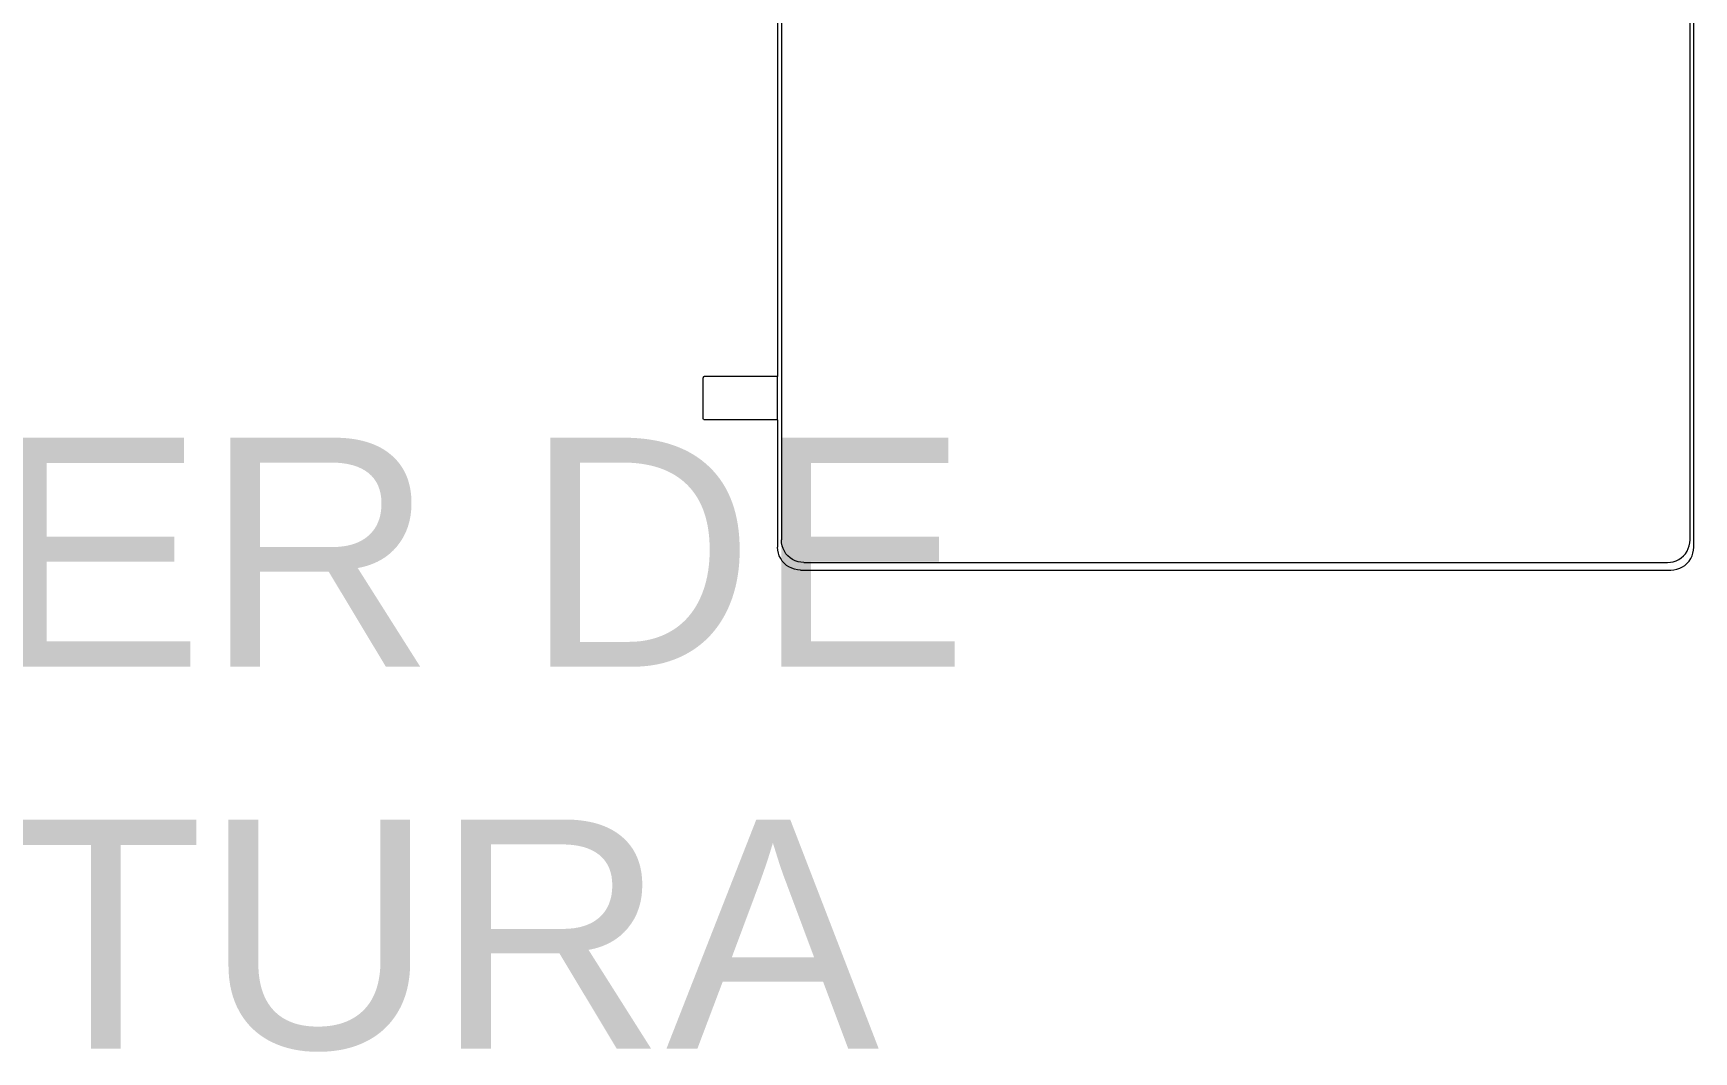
# Model space of a CAD drawing. Header units: metres. Extents: x 349075 to 349285, y 9281902 to 9282050.
# Drawn here: x 349109.634 to 349111.084, y 9281983.298 to 9281984.188 of the extents above; entities that cross this region are included whole.
import ezdxf

# ---------------------------------------------------------------- set-up
doc = ezdxf.new("R2010")
doc.units = ezdxf.units.M
doc.header["$LTSCALE"] = 0.25
doc.layers.add('ARQ-FONDO', color=253, linetype='CONTINUOUS', lineweight=9)
doc.styles.add('Arial_1', font='arial.ttf', dxfattribs={"height": 0.15})

# ---------------------------------------------------------------- blocks, each defined once
blk = doc.blocks.new('maquina de coser')
at = {"layer": 'ARQ-FONDO', "lineweight": 0}
for p, q in [((-0.7766, 0.864), (-0.7765, 0.8641)), ((-0.7766, 0.8636), (-0.7766, 0.864)), ((-0.7766, 0.8), (-0.7766, 0.8636)), ((-0.7765, 0.8641), (-0.7764, 0.8644)), ((-0.7764, 0.8644), (-0.7762, 0.8647)), ((-0.7762, 0.8647), (-0.7759, 0.8649)), ((-0.7759, 0.8649), (-0.7756, 0.8651)), ((-0.7756, 0.8651), (-0.7753, 0.8651)), ((-0.7753, 0.8651), (-0.7401, 0.8651)), ((-0.7398, 0.8651), (-0.7401, 0.8651)), ((-0.7395, 0.8649), (-0.7398, 0.8651)), ((-0.7392, 0.8647), (-0.7395, 0.8649)), ((-0.739, 0.8644), (-0.7392, 0.8647)), ((-0.7389, 0.8641), (-0.739, 0.8644)), ((-0.7388, 0.864), (-0.7389, 0.8641)), ((-0.7388, 0.8636), (-0.7388, 0.864)), ((-0.7388, 0.8), (-0.7388, 0.8636)), ((-0.8978, 0.7973), (-0.8955, 0.7985)), ((-0.8955, 0.7985), (-0.893, 0.7993)), ((-0.893, 0.7993), (-0.8905, 0.7998)), ((-0.8905, 0.7998), (-0.8879, 0.8)), ((-0.7766, 0.8), (-0.8879, 0.8)), ((-0.7766, 0.8), (-0.7766, 0.807)), ((-0.7766, 0.8), (-0.7388, 0.8)), ((-0.7388, 0.8), (-0.7388, 0.807)), ((0.4651, 0.8), (-0.7388, 0.8)), ((-0.9076, 0.7827), (-0.9071, 0.7853)), ((-0.9071, 0.7853), (-0.9062, 0.7877)), ((-0.9062, 0.7877), (-0.9051, 0.7901)), ((-0.9051, 0.7901), (-0.9037, 0.7922)), ((-0.9037, 0.7922), (-0.9019, 0.7942)), ((-0.9019, 0.7942), (-0.9, 0.7959)), ((-0.9005, 0.7821), (-0.8997, 0.7846)), ((-0.9, 0.7959), (-0.8978, 0.7973)), ((-0.8997, 0.7846), (-0.8986, 0.7869)), ((-0.8986, 0.7869), (-0.8971, 0.789)), ((-0.8971, 0.789), (-0.8954, 0.791)), ((-0.8954, 0.791), (-0.8935, 0.7927)), ((-0.8935, 0.7927), (-0.8914, 0.7941)), ((-0.8914, 0.7941), (-0.8891, 0.7952)), ((-0.8891, 0.7952), (-0.8866, 0.7961)), ((-0.8866, 0.7961), (-0.8841, 0.7966)), ((-0.8841, 0.7966), (-0.8815, 0.7967)), ((0.5661, 0.7967), (-0.8815, 0.7967)), ((-0.9078, 0.7801), (-0.9076, 0.7827)), ((-0.9078, 0.7801), (-0.9078, 0.0199)), ((-0.9012, 0.777), (-0.901, 0.7796)), ((-0.9012, 0.777), (-0.9012, 0.023)), ((-0.901, 0.7796), (-0.9005, 0.7821)), ((-0.9078, 0.0199), (-0.9076, 0.0173)), ((-0.9076, 0.0173), (-0.9071, 0.0147)), ((-0.9071, 0.0147), (-0.9062, 0.0123)), ((-0.9012, 0.023), (-0.901, 0.0204)), ((-0.901, 0.0204), (-0.9005, 0.0179)), ((-0.9005, 0.0179), (-0.8997, 0.0154)), ((-0.8997, 0.0154), (-0.8986, 0.0131)), ((-0.9062, 0.0123), (-0.9051, 0.0099)), ((-0.9051, 0.0099), (-0.9037, 0.0078)), ((-0.9037, 0.0078), (-0.9019, 0.0058)), ((-0.9019, 0.0058), (-0.9, 0.0041)), ((-0.9, 0.0041), (-0.8978, 0.0027)), ((-0.8986, 0.0131), (-0.8971, 0.011)), ((-0.8978, 0.0027), (-0.8955, 0.0015)), ((-0.8971, 0.011), (-0.8954, 0.009)), ((-0.8955, 0.0015), (-0.893, 0.0007)), ((-0.8954, 0.009), (-0.8935, 0.0073)), ((-0.8935, 0.0073), (-0.8914, 0.0059)), ((-0.893, 0.0007), (-0.8905, 0.0002)), ((-0.8914, 0.0059), (-0.8891, 0.0048)), ((-0.8905, 0.0002), (-0.8879, 0)), ((-0.8891, 0.0048), (-0.8866, 0.0039)), ((-0.8879, 0), (0.5725, 0)), ((-0.8866, 0.0039), (-0.8841, 0.0034)), ((-0.8841, 0.0034), (-0.8815, 0.0033)), ((-0.8815, 0.0033), (0.5661, 0.0033))]:
    blk.add_line(p, q, dxfattribs=at)
blk = doc.blocks.new('bloque pg edf 04')
at = {"layer": 'ARQ-FONDO', "lineweight": 5, "rotation": 90}
blk.add_blockref('maquina de coser', (-3.5056, 32.5522, 20.5486), dxfattribs=at)
at = {"layer": 'ARQ-FONDO', "insert": (-6.0747, 31.76, 20.5486), "char_height": 0.2, "width": 2.349898, "attachment_point": 1, "style": 'Arial_1'}
blk.add_mtext('\\pxqc;TALLER DE COSTURA', dxfattribs=at)

msp = doc.modelspace()

# ---------------------------------------------------------------- block references
at = {"layer": 'ARQ-FONDO', "lineweight": 5}
msp.add_blockref('bloque pg edf 04', (349114.5897, 9281952.0745), dxfattribs=at)

doc.saveas('drawing.dxf')
